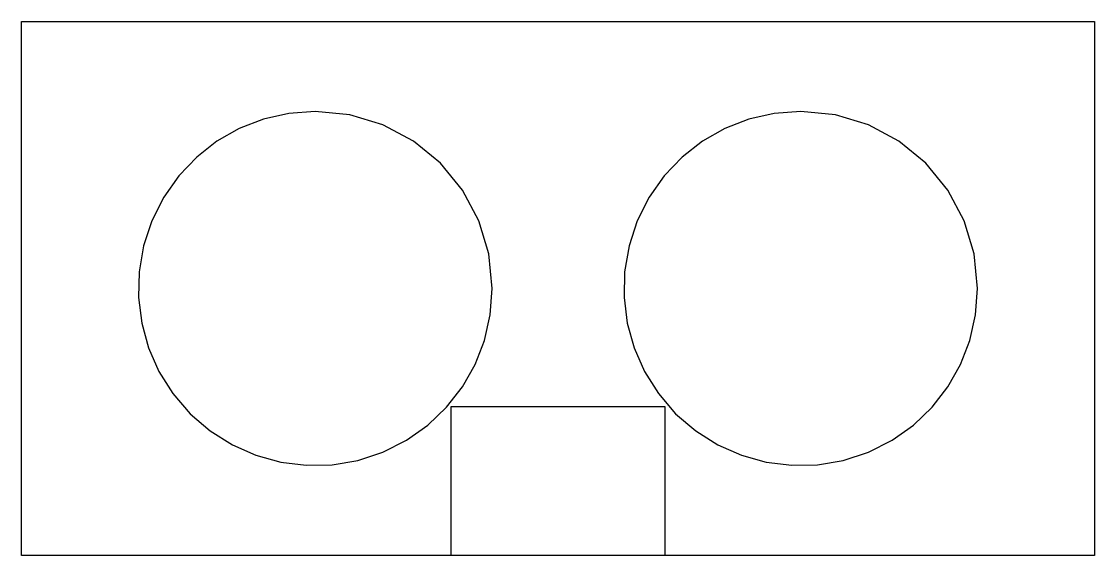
# Model space of a CAD drawing. Extents: x 46.5 to 96.2, y 259.4 to 284.1.
import ezdxf

# ---------------------------------------------------------------- set-up
doc = ezdxf.new("R2010")
doc.units = 0

msp = doc.modelspace()

# ---------------------------------------------------------------- linework, layer by layer
at = {"layer": 'Layer 1', "color": 7}
for points in [[(46.462787, 284.098999), (96.196994, 284.098999), (96.196994, 259.36479), (46.462787, 259.36479), (46.462787, 284.098999)], [(60.079914, 279.930704), (58.854369, 279.838884), (57.675773, 279.570703), (56.560463, 279.137075), (55.524776, 278.548918), (54.585049, 277.817146), (53.757619, 276.952676), (53.058823, 275.966424), (52.504996, 274.869306), (52.120831, 273.701911), (51.917569, 272.510402), (51.891378, 271.314048), (52.038424, 270.13212), (52.354875, 268.983889), (52.836897, 267.888625), (53.480658, 266.865599), (54.282323, 265.934081), (55.213841, 265.132416), (56.236867, 264.488655), (57.332131, 264.006633), (58.480362, 263.690182), (59.66229, 263.543136), (60.858644, 263.569327), (62.050153, 263.772589), (63.217548, 264.156754), (64.314666, 264.710581), (65.300918, 265.409377), (66.165388, 266.236807), (66.89716, 267.176534), (67.485317, 268.212221), (67.918945, 269.327531), (68.187126, 270.506127), (68.278946, 271.731672), (68.119948, 273.338693), (67.654832, 274.869306), (66.901412, 276.280499), (65.877505, 277.529263), (64.628741, 278.55317), (63.217548, 279.30659), (61.686935, 279.771706), (60.079914, 279.930704), (60.079914, 279.930704)], [(82.57991, 279.930704), (81.354365, 279.838884), (80.175769, 279.570703), (79.060459, 279.137075), (78.024772, 278.548918), (77.085045, 277.817146), (76.257615, 276.952676), (75.558819, 275.966424), (75.004992, 274.869306), (74.620827, 273.701911), (74.417565, 272.510402), (74.391374, 271.314048), (74.53842, 270.13212), (74.854871, 268.983889), (75.336893, 267.888625), (75.980654, 266.865599), (76.782319, 265.934081), (77.713837, 265.132416), (78.736863, 264.488655), (79.832127, 264.006633), (80.980358, 263.690182), (82.162286, 263.543136), (83.35864, 263.569327), (84.550149, 263.772589), (85.717544, 264.156754), (86.814662, 264.710581), (87.800914, 265.409377), (88.665384, 266.236807), (89.397156, 267.176534), (89.985313, 268.212221), (90.418941, 269.327531), (90.687122, 270.506127), (90.778942, 271.731672), (90.619944, 273.338693), (90.154828, 274.869306), (89.401408, 276.280499), (88.377501, 277.529263), (87.128737, 278.55317), (85.717544, 279.30659), (84.186931, 279.771706), (82.57991, 279.930704), (82.57991, 279.930704)], [(66.379432, 266.265248), (76.280349, 266.265248), (76.280349, 259.364331), (66.379432, 259.364331), (66.379432, 266.265248)]]:
    msp.add_lwpolyline(points, dxfattribs=at)

doc.saveas('drawing.dxf')
